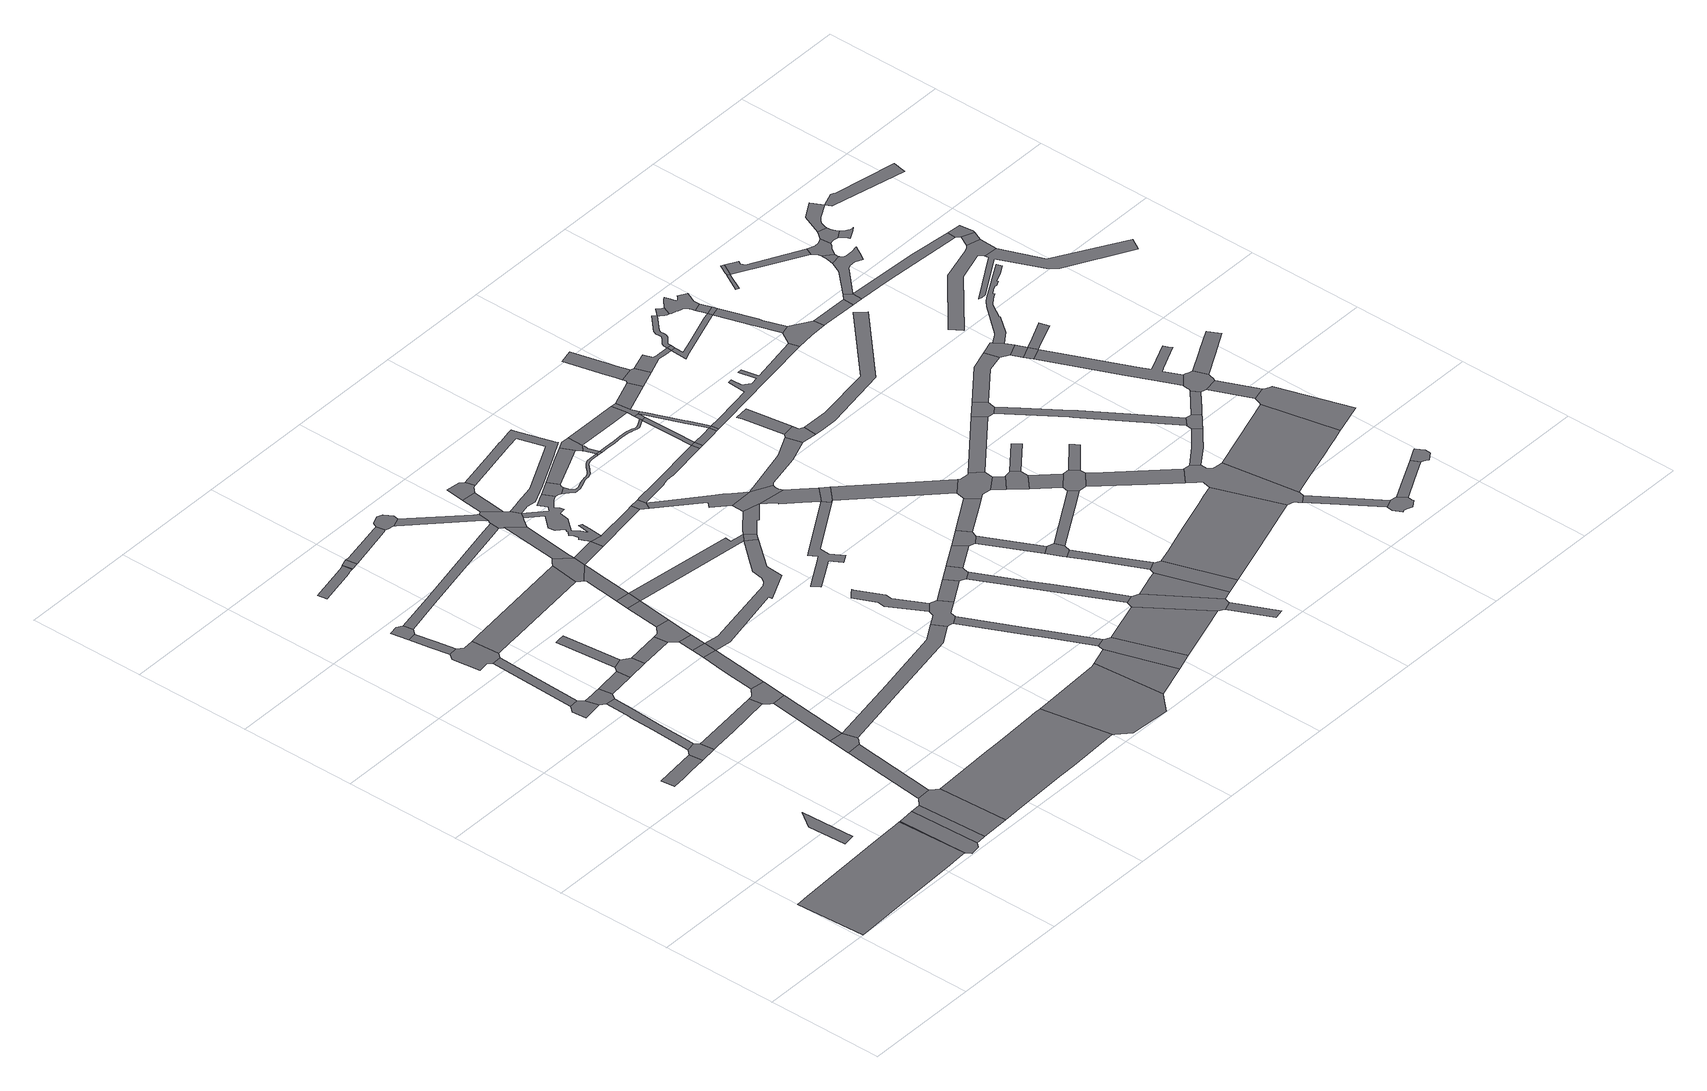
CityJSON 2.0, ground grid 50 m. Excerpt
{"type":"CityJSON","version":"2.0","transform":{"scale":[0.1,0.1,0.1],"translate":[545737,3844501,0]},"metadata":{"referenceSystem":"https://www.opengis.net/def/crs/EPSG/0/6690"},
"CityObjects":{
"road1":{"type":"Road","attributes":{"RoadStructureAttribute.sectionType":"1"},"geometry":[{"type":"MultiSurface","lod":"1","boundaries":[[[0,1,2,3,4,5,6,7,8,9,10,11,12,13]]]}]},
"road2":{"type":"Road","attributes":{"RoadStructureAttribute.sectionType":"1"},"geometry":[{"type":"MultiSurface","lod":"1","boundaries":[[[14,15,16,17]]]}]},
"road3":{"type":"Road","geometry":[{"type":"MultiSurface","lod":"1","boundaries":[[[18,0,13]]]}]},
"road4":{"type":"Road","attributes":{"RoadStructureAttribute.sectionType":"1"},"geometry":[{"type":"MultiSurface","lod":"1","boundaries":[[[19,20,21,22,23,24]]]}]},
"road5":{"type":"Road","attributes":{"RoadStructureAttribute.sectionType":"1"},"geometry":[{"type":"MultiSurface","lod":"1","boundaries":[[[25,18,13,26,27,28,29]]]}]},
"road6":{"type":"Road","attributes":{"RoadStructureAttribute.sectionType":"1"},"geometry":[{"type":"MultiSurface","lod":"1","boundaries":[[[30,31,25,29,32,33]]]}]},
"road7":{"type":"Road","geometry":[{"type":"MultiSurface","lod":"1","boundaries":[[[34,35,36,37,19,24,38,39]]]}]},
"road8":{"type":"Road","geometry":[{"type":"MultiSurface","lod":"1","boundaries":[[[40,41,42,30,33,43,44]]]}]},
"road9":{"type":"Road","geometry":[{"type":"MultiSurface","lod":"1","boundaries":[[[45,46,47,48,49,50,51,52,53,54]]]}]},
"road10":{"type":"Road","attributes":{"RoadStructureAttribute.sectionType":"1"},"geometry":[{"type":"MultiSurface","lod":"1","boundaries":[[[55,56,57,58,59,36,35,60,61,62,63]]]}]},
"road11":{"type":"Road","attributes":{"RoadStructureAttribute.sectionType":"1"},"geometry":[{"type":"MultiSurface","lod":"1","boundaries":[[[64,65,46,45]]]}]},
"road12":{"type":"Road","geometry":[{"type":"MultiSurface","lod":"1","boundaries":[[[66,67,68,54,53,55,63,69]]]}]},
"road13":{"type":"Road","attributes":{"RoadStructureAttribute.sectionType":"1"},"geometry":[{"type":"MultiSurface","lod":"1","boundaries":[[[70,71,72,73,42,41]]]}]},
"road14":{"type":"Road","geometry":[{"type":"MultiSurface","lod":"1","boundaries":[[[74,75,76,77,78,79,80,81,65,64,82,83,84,85]]]}]},
"road15":{"type":"Road","attributes":{"RoadStructureAttribute.sectionType":"1"},"geometry":[{"type":"MultiSurface","lod":"1","boundaries":[[[86,87,88,39,38,89,90,91]]]}]},
"road16":{"type":"Road","attributes":{"RoadStructureAttribute.sectionType":"1"},"geometry":[{"type":"MultiSurface","lod":"1","boundaries":[[[92,93,94,95,77,76]]]}]},
"road17":{"type":"Road","geometry":[{"type":"MultiSurface","lod":"1","boundaries":[[[96,97,94,93,98,99]]]}]},
"road18":{"type":"Road","attributes":{"RoadStructureAttribute.sectionType":"1"},"geometry":[{"type":"MultiSurface","lod":"1","boundaries":[[[100,101,66,69,102,103]]]}]},
"road19":{"type":"Road","geometry":[{"type":"MultiSurface","lod":"1","boundaries":[[[104,105,72,71,106,107,108,109]]]}]},
"road20":{"type":"Road","attributes":{"RoadStructureAttribute.sectionType":"1"},"geometry":[{"type":"MultiSurface","lod":"1","boundaries":[[[110,111,112,113,104,109]]]}]},
"road21":{"type":"Road","geometry":[{"type":"MultiSurface","lod":"1","boundaries":[[[114,115,116,100,103,117,118]]]}]},
"road22":{"type":"Road","attributes":{"RoadStructureAttribute.sectionType":"1"},"geometry":[{"type":"MultiSurface","lod":"1","boundaries":[[[119,120,121,116,115]]]}]},
"road23":{"type":"Road","attributes":{"RoadStructureAttribute.sectionType":"1"},"geometry":[{"type":"MultiSurface","lod":"1","boundaries":[[[122,123,124,125,126,127,128,129,130]]]}]},
"road24":{"type":"Road","geometry":[{"type":"MultiSurface","lod":"1","boundaries":[[[131,132,133,134,86,91,135,136,111,110,137]]]}]},
"road25":{"type":"Road","attributes":{"RoadStructureAttribute.sectionType":"1"},"geometry":[{"type":"MultiSurface","lod":"1","boundaries":[[[138,139,140,141,142,143,144,145,44,43,146,147,148,149]]]}]},
"road26":{"type":"Road","attributes":{"RoadStructureAttribute.sectionType":"1"},"geometry":[{"type":"MultiSurface","lod":"1","boundaries":[[[150,118,117,151]]]}]},
"road27":{"type":"Road","attributes":{"RoadStructureAttribute.sectionType":"1"},"geometry":[{"type":"MultiSurface","lod":"1","boundaries":[[[122,130,152]]]}]},
"road28":{"type":"Road","attributes":{"RoadStructureAttribute.sectionType":"1"},"geometry":[{"type":"MultiSurface","lod":"1","boundaries":[[[153,154,155,131,137,156,157]]]}]},
"road29":{"type":"Road","geometry":[{"type":"MultiSurface","lod":"1","boundaries":[[[158,122,152,159]]]}]},
"road30":{"type":"Road","attributes":{"RoadStructureAttribute.sectionType":"1"},"geometry":[{"type":"MultiSurface","lod":"1","boundaries":[[[160,161,162,163,85,84,164,165,166]]]}]},
"road31":{"type":"Road","geometry":[{"type":"MultiSurface","lod":"1","boundaries":[[[167,153,157,168]]]}]},
"road32":{"type":"Road","attributes":{"RoadStructureAttribute.sectionType":"1"},"geometry":[{"type":"MultiSurface","lod":"1","boundaries":[[[169,167,168,170]]]}]},
"road33":{"type":"Road","attributes":{"RoadStructureAttribute.sectionType":"1"},"geometry":[{"type":"MultiSurface","lod":"1","boundaries":[[[171,172,173,99,98,174,175,176]]]}]},
"road34":{"type":"Road","geometry":[{"type":"MultiSurface","lod":"1","boundaries":[[[177,178,179,180,150,151,181,182,169,170,183]]]}]},
"road35":{"type":"Road","attributes":{"RoadStructureAttribute.sectionType":"1"},"geometry":[{"type":"MultiSurface","lod":"1","boundaries":[[[184,185,186,187,188,158,159,189,190]]]}]},
"road36":{"type":"Road","attributes":{"RoadStructureAttribute.sectionType":"1"},"geometry":[{"type":"MultiSurface","lod":"1","boundaries":[[[191,192,193,109,108,194,195,196]]]}]},
"road37":{"type":"Road","attributes":{"RoadStructureAttribute.sectionType":"1"},"geometry":[{"type":"MultiSurface","lod":"1","boundaries":[[[197,177,183,198]]]}]},
"road38":{"type":"Road","geometry":[{"type":"MultiSurface","lod":"1","boundaries":[[[199,197,198,200]]]}]},
"road39":{"type":"Road","attributes":{"RoadStructureAttribute.sectionType":"1"},"geometry":[{"type":"MultiSurface","lod":"1","boundaries":[[[201,202,203,204,205,199,200]]]}]},
"road40":{"type":"Road","geometry":[{"type":"MultiSurface","lod":"1","boundaries":[[[206,207,184,190,208,209,210,211,212]]]}]},
"road41":{"type":"Road","geometry":[{"type":"MultiSurface","lod":"1","boundaries":[[[213,214,160,166,215,204,203,216]]]}]},
"road42":{"type":"Road","geometry":[{"type":"MultiSurface","lod":"1","boundaries":[[[217,218,219,220,138,149,221,222,223,224,225]]]}]},
"road43":{"type":"Road","attributes":{"RoadStructureAttribute.sectionType":"1"},"geometry":[{"type":"MultiSurface","lod":"1","boundaries":[[[226,227,210,209,228,229,230,231,232,233]]]}]},
"road44":{"type":"Road","attributes":{"RoadStructureAttribute.sectionType":"1"},"geometry":[{"type":"MultiSurface","lod":"1","boundaries":[[[234,235,236,237,213,216,238,239,240]]]}]},
"road45":{"type":"Road","attributes":{"RoadStructureAttribute.sectionType":"1"},"geometry":[{"type":"MultiSurface","lod":"1","boundaries":[[[241,242,243,244,245,246,247,248,249,168,157,250,251,252,253,254,255]]]}]},
"road46":{"type":"Road","attributes":{"RoadStructureAttribute.sectionType":"1"},"geometry":[{"type":"MultiSurface","lod":"1","boundaries":[[[256,216,203,257,258]]]}]},
"road47":{"type":"Road","geometry":[{"type":"MultiSurface","lod":"1","boundaries":[[[259,233,232,260,171,176,261,234,240,262,263,264,265,266,267]]]}]},
"road48":{"type":"Road","attributes":{"RoadStructureAttribute.sectionType":"1"},"geometry":[{"type":"MultiSurface","lod":"1","boundaries":[[[268,269,200,198,241,270]]]}]},
"road49":{"type":"Road","attributes":{"RoadStructureAttribute.sectionType":"1"},"geometry":[{"type":"MultiSurface","lod":"1","boundaries":[[[271,259,267,272,273,274]]]}]},
"road50":{"type":"Road","geometry":[{"type":"MultiSurface","lod":"1","boundaries":[[[275,276,277,278,279,264,263,280,281,282,283,284,285,286,287,288,289,290,291,256,292,293,294,295,296,297,298,299,300,301,302,303,304,305,306]]]}]},
"road51":{"type":"Road","geometry":[{"type":"MultiSurface","lod":"1","boundaries":[[[307,271,274,308,309,310,311]]]}]},
"road52":{"type":"Road","attributes":{"RoadStructureAttribute.sectionType":"1"},"geometry":[{"type":"MultiSurface","lod":"1","boundaries":[[[312,313,217,225,314]]]}]},
"road53":{"type":"Road","attributes":{"RoadStructureAttribute.sectionType":"1"},"geometry":[{"type":"MultiSurface","lod":"1","boundaries":[[[315,316,317,318,319,320,321,322,323,324]]]}]},
"road54":{"type":"Road","geometry":[{"type":"MultiSurface","lod":"1","boundaries":[[[324,323,325,191,196,326,327,328,329,330,331,332]]]}]},
"road55":{"type":"Road","geometry":[{"type":"MultiSurface","lod":"1","boundaries":[[[333,334,292,256,258,335,336]]]}]},
"road56":{"type":"Road","attributes":{"RoadStructureAttribute.sectionType":"1"},"geometry":[{"type":"MultiSurface","lod":"1","boundaries":[[[337,338,328,327,339,340,341,342,343]]]}]},
"road57":{"type":"Road","geometry":[{"type":"MultiSurface","lod":"1","boundaries":[[[344,343,342,345,312,314,346,347]]]}]},
"road58":{"type":"Road","geometry":[{"type":"MultiSurface","lod":"1","boundaries":[[[348,275,306,349,350,351,352,353]]]}]},
"road59":{"type":"Road","attributes":{"RoadStructureAttribute.sectionType":"1"},"geometry":[{"type":"MultiSurface","lod":"1","boundaries":[[[354,332,331,355]]]}]},
"road60":{"type":"Road","geometry":[{"type":"MultiSurface","lod":"1","boundaries":[[[270,241,255,356]]]}]},
"road61":{"type":"Road","geometry":[{"type":"MultiSurface","lod":"1","boundaries":[[[357,333,336,358,359]]]}]},
"road62":{"type":"Road","attributes":{"RoadStructureAttribute.sectionType":"1"},"geometry":[{"type":"MultiSurface","lod":"1","boundaries":[[[360,361,362,363,364,365,366,367,368,369,370,371,372,373,374,375,376,377,378,310,309,379,380,381,382,383,384,385,386,387,388,265,264]]]}]},
"road63":{"type":"Road","geometry":[{"type":"MultiSurface","lod":"1","boundaries":[[[389,390,391,392,393,394,395,396,397,398,399,400,401,402,403,404,405,406,407,408,409,410,411,412]]]}]},
"road64":{"type":"Road","geometry":[{"type":"MultiSurface","lod":"1","boundaries":[[[413,414,415,416,417,418,419,420,421,422,423,424,425,426,427,428,429,430,351,350,431,432,433,434,435,436,437,438,439,440,441,442,443,444,445,446,447,448,449,450]]]}]},
"road65":{"type":"Road","geometry":[{"type":"MultiSurface","lod":"1","boundaries":[[[451,452,354,355,453,454,455,456,457]]]}]},
"road66":{"type":"Road","attributes":{"RoadStructureAttribute.sectionType":"1"},"geometry":[{"type":"MultiSurface","lod":"1","boundaries":[[[458,459,270,356,460,461,462]]]}]},
"road67":{"type":"Road","attributes":{"RoadStructureAttribute.sectionType":"1"},"geometry":[{"type":"MultiSurface","lod":"1","boundaries":[[[463,464,465,466,348,353,467,468,469,470,471]]]}]},
"road68":{"type":"Road","attributes":{"RoadStructureAttribute.sectionType":"1"},"geometry":[{"type":"MultiSurface","lod":"1","boundaries":[[[472,473,347,346,474,475]]]}]},
"road69":{"type":"Road","attributes":{"RoadStructureAttribute.sectionType":"1"},"geometry":[{"type":"MultiSurface","lod":"1","boundaries":[[[476,477,478,479,359,358,480,481,482,483,484]]]}]},
"road70":{"type":"Road","attributes":{"RoadStructureAttribute.sectionType":"1"},"geometry":[{"type":"MultiSurface","lod":"1","boundaries":[[[485,486,487,455,454,488,489,490,491,492]]]}]},
"road71":{"type":"Road","attributes":{"RoadStructureAttribute.sectionType":"1"},"geometry":[{"type":"MultiSurface","lod":"1","boundaries":[[[493,451,457,494]]]}]},
"road72":{"type":"Road","attributes":{"RoadStructureAttribute.sectionType":"1"},"geometry":[{"type":"MultiSurface","lod":"1","boundaries":[[[495,496,497,357,359,498,499,500,501,502,503,504]]]}]},
"road73":{"type":"Road","geometry":[{"type":"MultiSurface","lod":"1","boundaries":[[[484,483,458,462,505,506,507,508]]]}]},
"road74":{"type":"Road","geometry":[{"type":"MultiSurface","lod":"1","boundaries":[[[509,463,471,510,511,512]]]}]},
"road75":{"type":"Road","geometry":[{"type":"MultiSurface","lod":"1","boundaries":[[[513,450,449,514]]]}]},
"road76":{"type":"Road","geometry":[{"type":"MultiSurface","lod":"1","boundaries":[[[515,516,517,518,511,510,519,520,450,513]]]}]},
"road77":{"type":"Road","geometry":[{"type":"MultiSurface","lod":"1","boundaries":[[[521,492,491,522,472,475,523,524,525,526,527,528]]]}]},
"road78":{"type":"Road","attributes":{"RoadStructureAttribute.sectionType":"1"},"geometry":[{"type":"MultiSurface","lod":"1","boundaries":[[[462,529,530,531,532,389,533,534,505]]]}]},
"road79":{"type":"Road","geometry":[{"type":"MultiSurface","lod":"1","boundaries":[[[535,493,494,536,537,538]]]}]},
"road80":{"type":"Road","geometry":[{"type":"MultiSurface","lod":"1","boundaries":[[[539,412,411]]]}]},
"road81":{"type":"Road","attributes":{"RoadStructureAttribute.sectionType":"1"},"geometry":[{"type":"MultiSurface","lod":"1","boundaries":[[[540,541,528,527,542]]]}]},
"road82":{"type":"Road","attributes":{"RoadStructureAttribute.sectionType":"1"},"geometry":[{"type":"MultiSurface","lod":"1","boundaries":[[[525,524,543,544]]]}]},
"road83":{"type":"Road","attributes":{"RoadStructureAttribute.sectionType":"1"},"geometry":[{"type":"MultiSurface","lod":"1","boundaries":[[[537,536,545,546]]]}]},
"road84":{"type":"Road","geometry":[{"type":"MultiSurface","lod":"1","boundaries":[[[533,389,412,539,547]]]}]},
"road85":{"type":"Road","geometry":[{"type":"MultiSurface","lod":"1","boundaries":[[[548,549,550,551,552,553,554,555,556,557,558,513,514,559,560,561,562,563,564,565,566,567,568,569]]]}]},
"road86":{"type":"Road","geometry":[{"type":"MultiSurface","lod":"1","boundaries":[[[546,545,570,571,572,573,574]]]}]},
"road87":{"type":"Road","attributes":{"RoadStructureAttribute.sectionType":"1"},"geometry":[{"type":"MultiSurface","lod":"1","boundaries":[[[575,512,511,576,577,578,579]]]}]},
"road88":{"type":"Road","attributes":{"RoadStructureAttribute.sectionType":"1"},"geometry":[{"type":"MultiSurface","lod":"1","boundaries":[[[580,581,572,571,582,583,584,585]]]}]},
"road89":{"type":"Road","geometry":[{"type":"MultiSurface","lod":"1","boundaries":[[[586,495,504,587]]]}]},
"road90":{"type":"Road","attributes":{"RoadStructureAttribute.sectionType":"1"},"geometry":[{"type":"MultiSurface","lod":"1","boundaries":[[[588,589,484,508,590,591,592,593]]]}]},
"road91":{"type":"Road","geometry":[{"type":"MultiSurface","lod":"1","boundaries":[[[594,585,584,540,542,595,596]]]}]},
"road92":{"type":"Road","attributes":{"RoadStructureAttribute.sectionType":"1"},"geometry":[{"type":"MultiSurface","lod":"1","boundaries":[[[597,598,599,535,538,600,601]]]}]},
"road93":{"type":"Road","attributes":{"RoadStructureAttribute.sectionType":"1"},"geometry":[{"type":"MultiSurface","lod":"1","boundaries":[[[569,602,603,495,586,604,605,606]]]}]},
"road94":{"type":"Road","attributes":{"RoadStructureAttribute.sectionType":"1"},"geometry":[{"type":"MultiSurface","lod":"1","boundaries":[[[607,608,547,539,609,610]]]}]},
"road95":{"type":"Road","attributes":{"RoadStructureAttribute.sectionType":"1"},"geometry":[{"type":"MultiSurface","lod":"1","boundaries":[[[611,612,586,587,613,614]]]}]},
"road96":{"type":"Road","geometry":[{"type":"MultiSurface","lod":"1","boundaries":[[[615,616,548,569,606,617,618]]]}]},
"road97":{"type":"Road","geometry":[{"type":"MultiSurface","lod":"1","boundaries":[[[619,579,578,615,618,620,621,622]]]}]},
"road98":{"type":"Road","geometry":[{"type":"MultiSurface","lod":"1","boundaries":[[[623,624,625,626,627,620,618,628,629,630,631,632,611,633]]]}]},
"road99":{"type":"Road","geometry":[{"type":"MultiSurface","lod":"1","boundaries":[[[633,611,614,634]]]}]},
"road100":{"type":"Road","attributes":{"RoadStructureAttribute.sectionType":"1"},"geometry":[{"type":"MultiSurface","lod":"1","boundaries":[[[635,574,573,636,637]]]}]},
"road101":{"type":"Road","attributes":{"RoadStructureAttribute.sectionType":"1"},"geometry":[{"type":"MultiSurface","lod":"1","boundaries":[[[638,622,621,639]]]}]},
"road102":{"type":"Road","geometry":[{"type":"MultiSurface","lod":"1","boundaries":[[[640,641,610,609,642,597,601,643,644,645,646,647,648,649]]]}]},
"road103":{"type":"Road","geometry":[{"type":"MultiSurface","lod":"1","boundaries":[[[650,651,652,588,593,653,654]]]}]},
"road104":{"type":"Road","geometry":[{"type":"MultiSurface","lod":"1","boundaries":[[[655,656,657,652,651]]]}]},
"road105":{"type":"Road","attributes":{"RoadStructureAttribute.sectionType":"1"},"geometry":[{"type":"MultiSurface","lod":"1","boundaries":[[[645,644,658,659]]]}]},
"road106":{"type":"Road","geometry":[{"type":"MultiSurface","lod":"1","boundaries":[[[660,661,659,658,662,663,664,665,666]]]}]},
"road107":{"type":"Road","attributes":{"RoadStructureAttribute.sectionType":"1"},"geometry":[{"type":"MultiSurface","lod":"1","boundaries":[[[667,668,669,670,671,672,673,674,596,595,675,676,677,678]]]}]},
"road108":{"type":"Road","geometry":[{"type":"MultiSurface","lod":"1","boundaries":[[[679,680,681,682,638,639,683,684]]]}]},
"road109":{"type":"Road","attributes":{"RoadStructureAttribute.sectionType":"1"},"geometry":[{"type":"MultiSurface","lod":"1","boundaries":[[[685,686,687,688,689,690,680,679]]]}]},
"road110":{"type":"Road","attributes":{"RoadStructureAttribute.sectionType":"1"},"geometry":[{"type":"MultiSurface","lod":"1","boundaries":[[[691,664,663,692,693]]]}]},
"road111":{"type":"Road","geometry":[{"type":"MultiSurface","lod":"1","boundaries":[[[693,692,694,635,637,695,696,697,698]]]}]},
"road112":{"type":"Road","geometry":[{"type":"MultiSurface","lod":"1","boundaries":[[[699,700,701,660,666]]]}]},
"road113":{"type":"Road","attributes":{"RoadStructureAttribute.sectionType":"1"},"geometry":[{"type":"MultiSurface","lod":"1","boundaries":[[[702,703,704,705,684,683,706,707,708,709,710,711]]]}]},
"road114":{"type":"Road","attributes":{"RoadStructureAttribute.sectionType":"1"},"geometry":[{"type":"MultiSurface","lod":"1","boundaries":[[[712,649,648,713]]]}]},
"road115":{"type":"Road","geometry":[{"type":"MultiSurface","lod":"1","boundaries":[[[714,715,716,717,718,719,720,721,722,723,724,633,634,725,726,727,728]]]}]},
"road116":{"type":"Road","attributes":{"RoadStructureAttribute.sectionType":"1"},"geometry":[{"type":"MultiSurface","lod":"1","boundaries":[[[729,696,695,730,731,732]]]}]},
"road117":{"type":"Road","geometry":[{"type":"MultiSurface","lod":"1","boundaries":[[[733,734,735,698,697]]]}]},
"road118":{"type":"Road","geometry":[{"type":"MultiSurface","lod":"1","boundaries":[[[711,710,736,737]]]}]},
"road119":{"type":"Road","geometry":[{"type":"MultiSurface","lod":"1","boundaries":[[[738,732,731,739,740,741,667,678,742,743,744,745,746,747,748,749,750,751,752,753,754]]]}]},
"road120":{"type":"Road","attributes":{"RoadStructureAttribute.sectionType":"1"},"geometry":[{"type":"MultiSurface","lod":"1","boundaries":[[[755,756,757,758,759,760,761,762,763,764,711,737,765,766,767,768,769,770,771,772,773,774]]]}]},
"road121":{"type":"Road","attributes":{"RoadStructureAttribute.sectionType":"1"},"geometry":[{"type":"MultiSurface","lod":"1","boundaries":[[[775,776,777,778,736,710,779,780,781,782,783]]]}]},
"road122":{"type":"Road","geometry":[{"type":"MultiSurface","lod":"1","boundaries":[[[784,712,713,785,786,787,788,789]]]}]},
"road123":{"type":"Road","attributes":{"RoadStructureAttribute.sectionType":"1"},"geometry":[{"type":"MultiSurface","lod":"1","boundaries":[[[790,791,792,793,794,795,796,654,653]]]}]},
"road124":{"type":"Road","attributes":{"RoadStructureAttribute.sectionType":"1"},"geometry":[{"type":"MultiSurface","lod":"1","boundaries":[[[746,745,797,798]]]}]},
"road125":{"type":"Road","attributes":{"RoadStructureAttribute.sectionType":"1"},"geometry":[{"type":"MultiSurface","lod":"1","boundaries":[[[799,800,801,774,802,803,804,805,806,807,808,809,810]]]}]},
"road126":{"type":"Road","geometry":[{"type":"MultiSurface","lod":"1","boundaries":[[[798,797,811,812,813,814,815,816,817,818,819,820]]]}]},
"road127":{"type":"Road","geometry":[{"type":"MultiSurface","lod":"1","boundaries":[[[821,822,823,824,825,754,753,826,827,828,829,830]]]}]},
"road128":{"type":"Road","attributes":{"RoadStructureAttribute.sectionType":"1"},"geometry":[{"type":"MultiSurface","lod":"1","boundaries":[[[831,832,833,834,835,787,786,836,837,838,839,840]]]}]},
"road129":{"type":"Road","geometry":[{"type":"MultiSurface","lod":"1","boundaries":[[[841,842,843,844,845,846,847,848,810,809,849,850,851,852,853,854,855,856,857,858,859,860,861,862,863,864,865,866,867,868,869,870,871,872,873,874,875,876,877,878]]]}]},
"road130":{"type":"Road","attributes":{"RoadStructureAttribute.sectionType":"1"},"geometry":[{"type":"MultiSurface","lod":"1","boundaries":[[[866,865,775,879]]]}]},
"road131":{"type":"Road","geometry":[{"type":"MultiSurface","lod":"1","boundaries":[[[879,775,783,880]]]}]},
"road132":{"type":"Road","attributes":{"RoadStructureAttribute.sectionType":"1"},"geometry":[{"type":"MultiSurface","lod":"1","boundaries":[[[881,882,883,884,880,783,885,886,887,888,889,890]]]}]},
"road133":{"type":"Road","geometry":[{"type":"MultiSurface","lod":"1","boundaries":[[[890,889,728,727,891,892,893]]]}]},
"road134":{"type":"Road","attributes":{"RoadStructureAttribute.sectionType":"1"},"geometry":[{"type":"MultiSurface","lod":"1","boundaries":[[[894,895,784,789,896,897]]]}]},
"road135":{"type":"Road","attributes":{"RoadStructureAttribute.sectionType":"1"},"geometry":[{"type":"MultiSurface","lod":"1","boundaries":[[[898,899,748,747,900,901,902,903,904,905,906,907]]]}]},
"road136":{"type":"Road","attributes":{"RoadStructureAttribute.sectionType":"1"},"geometry":[{"type":"MultiSurface","lod":"1","boundaries":[[[908,909,820,819,910,911]]]}]},
"road137":{"type":"Road","geometry":[{"type":"MultiSurface","lod":"1","boundaries":[[[912,840,839,913,821,830,914,915,916,917,918]]]}]},
"road138":{"type":"Road","attributes":{"RoadStructureAttribute.sectionType":"1"},"geometry":[{"type":"MultiSurface","lod":"1","boundaries":[[[893,892,919,920,921]]]}]},
"road139":{"type":"Road","geometry":[{"type":"MultiSurface","lod":"1","boundaries":[[[922,923,924,925,926]]]}]},
"road140":{"type":"Road","attributes":{"RoadStructureAttribute.sectionType":"1"},"geometry":[{"type":"MultiSurface","lod":"1","boundaries":[[[927,918,917,928,929]]]}]},
"road141":{"type":"Road","geometry":[{"type":"MultiSurface","lod":"1","boundaries":[[[930,894,897,931,932,933,934]]]}]},
"road142":{"type":"Road","attributes":{"RoadStructureAttribute.sectionType":"1"},"geometry":[{"type":"MultiSurface","lod":"1","boundaries":[[[932,931,935,936]]]}]},
"road143":{"type":"Road","geometry":[{"type":"MultiSurface","lod":"1","boundaries":[[[936,935,937,938]]]}]},
"road144":{"type":"Road","geometry":[{"type":"MultiSurface","lod":"1","boundaries":[[[939,940,908,911,941,942,943,944]]]}]},
"road145":{"type":"Road","geometry":[{"type":"MultiSurface","lod":"1","boundaries":[[[945,946,947,922,926,948]]]}]},
"road146":{"type":"Road","geometry":[{"type":"MultiSurface","lod":"1","boundaries":[[[949,921,920,950,951]]]}]},
"road147":{"type":"Road","attributes":{"RoadStructureAttribute.sectionType":"1"},"geometry":[{"type":"MultiSurface","lod":"1","boundaries":[[[952,953,954,955,956,957,958,959,960,961,962,963,964,965,938,937,966,967,968,969]]]}]},
"road148":{"type":"Road","geometry":[{"type":"MultiSurface","lod":"1","boundaries":[[[970,971,969,968,972,973,927,929,974,975,976,977,978,979,980]]]}]},
"road149":{"type":"Road","attributes":{"RoadStructureAttribute.sectionType":"1"},"geometry":[{"type":"MultiSurface","lod":"1","boundaries":[[[976,975,981,982]]]}]},
"road150":{"type":"Road","geometry":[{"type":"MultiSurface","lod":"1","boundaries":[[[983,984,985,986,987,988,989,936,938]]]}]},
"road151":{"type":"Road","geometry":[{"type":"MultiSurface","lod":"1","boundaries":[[[990,991,992,982,981,993,994,898,907,995,996,997]]]}]},
"road152":{"type":"Road","attributes":{"RoadStructureAttribute.sectionType":"1"},"geometry":[{"type":"MultiSurface","lod":"1","boundaries":[[[998,999,1000,948,926,1001,1002,1003]]]}]},
"road153":{"type":"Road","attributes":{"RoadStructureAttribute.sectionType":"1"},"geometry":[{"type":"MultiSurface","lod":"1","boundaries":[[[1004,1005,1006,1007,1008,1009,1010,1011,1012,1013,1014,1015,1016,949,951]]]}]},
"road154":{"type":"Road","attributes":{"RoadStructureAttribute.sectionType":"1"},"geometry":[{"type":"MultiSurface","lod":"1","boundaries":[[[1017,1018,1019,1020,1021,1022,1023,1024,1025,1026,1027,1028,1029,1030,1031,1032,1033,1034,1035,1036,934,933]]]}]},
"road155":{"type":"Road","attributes":{"RoadStructureAttribute.sectionType":"1"},"geometry":[{"type":"MultiSurface","lod":"1","boundaries":[[[1037,1038,1039,1014,1013,1040,1041]]]}]},
"road156":{"type":"Road","attributes":{"RoadStructureAttribute.sectionType":"1"},"geometry":[{"type":"MultiSurface","lod":"1","boundaries":[[[1042,1043,1044,980,979,1045,1046]]]}]},
"road157":{"type":"Road","geometry":[{"type":"MultiSurface","lod":"1","boundaries":[[[1047,1048,1003,1002,1049,1037,1041,1050,1051,1052,1053]]]}]},
"road158":{"type":"Road","attributes":{"RoadStructureAttribute.sectionType":"1"},"geometry":[{"type":"MultiSurface","lod":"1","boundaries":[[[1054,1055,1056,1057,1058,1059,1060,1061,1062,1063,1064]]]}]},
"road159":{"type":"Road","attributes":{"RoadStructureAttribute.sectionType":"1"},"geometry":[{"type":"MultiSurface","lod":"1","boundaries":[[[1065,951,950,1066,1067,1068]]]}]},
"road160":{"type":"Road","attributes":{"RoadStructureAttribute.sectionType":"1"},"geometry":[{"type":"MultiSurface","lod":"1","boundaries":[[[1069,1070,1053,1052,1071,1072,1073,1074,1075,1076,1077,1078]]]}]},
"road161":{"type":"Road","geometry":[{"type":"MultiSurface","lod":"1","boundaries":[[[1079,1080,1081,1082,1083,1084,1085,1086,1087,1088,1089,1090,1091,1092,1075,1074]]]}]},
"road162":{"type":"Road","attributes":{"RoadStructureAttribute.sectionType":"1"},"geometry":[{"type":"MultiSurface","lod":"1","boundaries":[[[1093,1094,1069,1078,1095,1096,1097,1098,1099,1100]]]}]},
"road163":{"type":"Road","attributes":{"RoadStructureAttribute.sectionType":"1"},"geometry":[{"type":"MultiSurface","lod":"1","boundaries":[[[1062,1101,1102,1103,1104,1105,1106,1107,1108,1109,1110,1063]]]}]},
"road164":{"type":"Road","geometry":[{"type":"MultiSurface","lod":"1","boundaries":[[[1111,1054,1064,1112]]]}]},
"road165":{"type":"Road","geometry":[{"type":"MultiSurface","lod":"1","boundaries":[[[1068,1067,1111,1112,1113,1114]]]}]},
"road166":{"type":"Road","attributes":{"RoadStructureAttribute.sectionType":"1"},"geometry":[{"type":"MultiSurface","lod":"1","boundaries":[[[1115,1116,1117,1100,1118,1119,1120,1121]]]}]}
},
"vertices":[
[612,328,0],[587,327,0],[534,325,0],[459,321,0],[379,317,0],[239,311,0],[60,302,0],[2,299,0],[19,1,0],[95,4,0],[250,11,0],[537,23,0],[595,27,0],[625,29,0],
[386,396,0],[438,402,0],[429,634,0],[377,561,0],
[616,328,0],
[424,1167,0],[240,1146,0],[247,1087,0],[308,1094,0],[357,1100,0],[431,1108,0],
[688,332,0],[641,9,0],[641,6,0],[680,12,0],[698,32,0],
[732,334,0],[730,334,0],[713,32,0],[745,34,0],
[491,1186,0],[484,1196,0],[444,1189,0],[444,1188,0],[505,1117,0],[498,1176,0],
[831,360,0],[825,366,0],[763,363,0],[869,39,0],[856,339,0],
[404,1681,0],[365,1680,0],[364,1678,0],[360,1672,0],[343,1653,0],[350,1594,0],[396,1599,0],[398,1599,0],[438,1604,0],[424,1659,0],
[460,1588,0],[456,1473,0],[456,1472,0],[452,1361,0],[445,1226,0],[485,1225,0],[490,1362,0],[496,1472,0],[502,1586,0],
[419,2059,0],[379,2057,0],
[510,1668,0],[492,1666,0],[471,1664,0],[518,1610,0],
[825,371,0],[868,733,0],[805,730,0],[763,368,0],
[380,2195,0],[358,2214,0],[358,2215,0],[318,2210,0],[301,2186,0],[315,2067,0],[360,2073,0],[378,2058,0],[419,2062,0],[427,2071,0],[436,2080,0],[429,2200,0],
[816,1212,0],[687,1197,0],[526,1179,0],[526,1120,0],[634,1132,0],[823,1154,0],
[342,2302,0],[327,2386,0],[288,2379,0],[303,2295,0],
[314,2464,0],[274,2457,0],[345,2410,0],[337,2449,0],
[630,1682,0],[521,1669,0],[521,1610,0],[636,1624,0],
[816,827,0],[814,814,0],[881,746,0],[883,749,0],[894,761,0],[877,820,0],
[913,1126,0],[852,1124,0],[825,905,0],[818,845,0],
[709,1704,0],[690,1716,0],[645,1703,0],[732,1635,0],[726,1693,0],
[665,1966,0],[643,1965,0],[620,1962,0],
[467,2848,0],[465,2847,0],[453,2842,0],[442,2839,0],[276,2803,0],[281,2764,0],[445,2799,0],[452,2801,0],[473,2805,0],
[865,1242,0],[855,1233,0],[848,1226,0],[834,1214,0],[832,1144,0],[843,1133,0],[926,1235,0],
[1451,364,0],[1425,363,0],[1384,361,0],[1340,359,0],[1337,359,0],[1199,353,0],[1136,351,0],[1073,348,0],[935,42,0],[1202,53,0],[1275,56,0],[1503,65,0],
[874,1711,0],[881,1652,0],
[476,2806,0],
[895,1494,0],[882,1389,0],[879,1366,0],[941,1366,0],[955,1487,0],
[501,2860,0],[509,2813,0],
[958,2261,0],[516,2210,0],[515,2210,0],[473,2205,0],[517,2090,0],[530,2091,0],[938,2137,0],
[902,1552,0],[962,1544,0],
[910,1622,0],[970,1615,0],
[1003,2594,0],[929,2578,0],[513,2486,0],[513,2447,0],[937,2539,0],[999,2552,0],
[924,1740,0],[913,1730,0],[908,1725,0],[895,1713,0],[890,1642,0],[901,1631,0],[984,1733,0],
[720,2900,0],[709,2898,0],[705,2897,0],[516,2858,0],[509,2859,0],[713,2858,0],[728,2862,0],
[1575,986,0],[1495,939,0],[1196,880,0],[1242,829,0],[1521,883,0],[1606,934,0],
[941,1891,0],[1002,1884,0],
[948,1951,0],[1009,1944,0],
[1028,2107,0],[1031,2133,0],[1035,2175,0],[962,2115,0],[966,2110,0],
[767,2935,0],[730,2920,0],[739,2859,0],[765,2853,0],[806,2869,0],[811,2892,0],[790,2927,0],
[988,2289,0],[976,2278,0],[952,2124,0],[1042,2231,0],
[1781,384,0],[1764,379,0],[1762,378,0],[1499,366,0],[1510,59,0],[1559,13,0],[1734,3,0],[1788,60,0],[1804,77,0],
[1014,2664,0],[1004,2673,0],[768,2851,0],[771,2847,0],[977,2646,0],[1005,2618,0],[1010,2612,0],[1018,2660,0],
[1017,2540,0],[1015,2526,0],[1015,2521,0],[989,2293,0],[1046,2266,0],[1048,2286,0],[1072,2480,0],
[1516,1823,0],[1514,1821,0],[1444,1738,0],[1398,1683,0],[1389,1633,0],[1382,1620,0],[1375,1612,0],[1358,1600,0],[1027,1536,0],[1029,1479,0],[1321,1541,0],[1323,1527,0],[1448,1587,0],[1454,1664,0],[1556,1789,0],
[1155,2247,0],[1105,2185,0],[1164,2194,0],
[1033,2666,0],[1005,2600,0],[1014,2541,0],[1096,2514,0],[1103,2524,0],[1119,2546,0],[1103,2584,0],[1086,2599,0],[1085,2600,0],
[1483,1857,0],[1486,1885,0],[1543,1849,0],
[1043,2759,0],[1088,2621,0],[1089,2633,0],[1103,2753,0],
[1253,2562,0],[1242,2556,0],[1193,2532,0],[1212,2495,0],[1195,2478,0],[1165,2472,0],[1117,2417,0],[1123,2388,0],[1152,2362,0],[1144,2352,0],[1147,2346,0],[1130,2331,0],[1140,2320,0],[1146,2295,0],[1136,2287,0],[1145,2270,0],[1152,2257,0],[1205,2238,0],[1210,2300,0],[1213,2336,0],[1199,2341,0],[1193,2287,0],[1178,2317,0],[1158,2342,0],[1204,2397,0],[1211,2438,0],[1237,2442,0],[1234,2460,0],[1221,2477,0],[1249,2502,0],[1265,2511,0],[1277,2515,0],
[1053,2841,0],[1126,2778,0],[1138,2780,0],[1130,2820,0],[1113,2834,0],
[1864,412,0],[1813,395,0],[1957,127,0],
[1600,1195,0],[1604,1225,0],[1550,1334,0],[1548,1339,0],[1528,1324,0],[1509,1309,0],[1553,1217,0],[1549,1185,0],[1629,1040,0],[1667,1071,0],
[1623,1015,0],[1621,931,0],[1633,929,0],[1667,949,0],[1671,961,0],[1674,975,0],[1731,1008,0],[1700,1060,0],
[1410,2268,0],[1378,2263,0],[1338,2221,0],[1415,2233,0],
[1809,658,0],[1786,704,0],[1764,658,0],[1773,640,0],[1804,575,0],[1870,439,0],[1910,452,0],
[1912,447,0],[1869,432,0],[2038,154,0],[1937,435,0],
[1319,2595,0],[1288,2514,0],[1302,2509,0],[1335,2529,0],[1336,2538,0],[1342,2548,0],
[1806,1123,0],[1837,1072,0],
[1574,1811,0],
[1453,2274,0],[1441,2210,0],[1458,2239,0],
[1131,2549,0],[1149,2553,0],[1164,2556,0],[1204,2550,0],[1259,2576,0],[1265,2579,0],[1283,2587,0],[1299,2595,0],[1455,2674,0],[1473,2683,0],[1515,2706,0],[1525,2712,0],[1522,2723,0],[1476,2879,0],[1473,2891,0],[1456,2888,0],[1395,2875,0],[1389,2874,0],[1305,2856,0],[1397,2835,0],[1446,2845,0],[1479,2731,0],[1463,2723,0],[1455,2719,0],[1265,2623,0],[1251,2616,0],[1250,2616,0],[1164,2597,0],[1143,2593,0],
[1874,1758,0],[1611,1598,0],[1610,1597,0],[1599,1590,0],[1604,1583,0],[1609,1574,0],[1620,1557,0],[1585,1536,0],[1566,1525,0],[1468,1467,0],[1467,1466,0],[1478,1450,0],[1489,1434,0],[1599,1498,0],[1601,1499,0],[1613,1506,0],[1623,1512,0],[1651,1463,0],[1669,1474,0],[1687,1485,0],[1655,1538,0],[1657,1579,0],[1895,1724,0],[1895,1725,0],
[1559,2562,0],[1529,2563,0],[1511,2561,0],[1494,2552,0],[1481,2541,0],[1472,2531,0],[1463,2522,0],[1461,2520,0],[1453,2513,0],[1439,2507,0],[1428,2506,0],[1415,2503,0],[1399,2498,0],[1386,2493,0],[1380,2490,0],[1367,2486,0],[1354,2487,0],[1341,2509,0],[1336,2481,0],[1343,2475,0],[1353,2474,0],[1369,2476,0],[1372,2477,0],[1383,2481,0],[1403,2489,0],[1417,2494,0],[1430,2496,0],[1442,2498,0],[1458,2504,0],[1465,2510,0],[1470,2515,0],[1479,2524,0],[1488,2534,0],[1499,2544,0],[1514,2551,0],[1529,2553,0],[1559,2552,0],[1564,2562,0],
[1875,1164,0],[1845,1146,0],[1849,1067,0],[1864,1060,0],[1898,1081,0],[1897,1085,0],[1906,1112,0],
[1648,1937,0],[1566,1871,0],[1640,1866,0],[1646,1860,0],[1718,1920,0],
[1504,2687,0],[1448,2660,0],[1433,2652,0],[1361,2616,0],[1361,2557,0],[1412,2580,0],[1440,2593,0],[1446,2596,0],[1530,2635,0],
[2124,495,0],[1964,444,0],[2200,205,0],[2307,239,0],
[1703,2035,0],[1678,2058,0],[1645,2085,0],[1510,2195,0],[1605,2067,0],[1585,2046,0],[1633,2005,0],[1648,1990,0],[1749,1992,0],
[2120,638,0],[2035,808,0],[1990,897,0],[1950,889,0],[1954,880,0],[1999,791,0],[2132,523,0],[2170,536,0],
[1979,1226,0],[2019,1178,0],
[1824,2329,0],[1559,2290,0],[1465,2276,0],[1573,2257,0],[1580,2258,0],[1582,2259,0],[1606,2266,0],[1633,2269,0],[1647,2268,0],[1829,2296,0],
[1838,1906,0],[1830,1925,0],[1829,1937,0],[1834,1952,0],
[1533,2702,0],[1544,2612,0],[1570,2634,0],[1571,2702,0],
[1583,2562,0],[1583,2552,0],
[1577,2578,0],[1570,2600,0],[1569,2608,0],[1570,2626,0],[1546,2609,0],[1559,2575,0],
[2173,532,0],[2130,516,0],[2330,226,0],[2331,224,0],[2370,239,0],[2371,242,0],[2377,263,0],[2200,521,0],
[1739,1900,0],[1768,1872,0],[1764,1867,0],[1825,1807,0],[1930,1815,0],[1881,1863,0],
[2057,1273,0],[2046,1170,0],[2078,1196,0],[2089,1221,0],
[1904,1729,0],
[2328,562,0],[2303,554,0],[2420,277,0],
[2414,52,0],[2454,61,0],
[2161,939,0],[2197,958,0],
[1960,1786,0],
[1822,2575,0],[1796,2559,0],[1780,2552,0],[1773,2551,0],[1759,2556,0],[1737,2562,0],[1735,2562,0],[1697,2564,0],[1664,2562,0],[1656,2562,0],[1617,2562,0],[1616,2553,0],[1654,2552,0],[1657,2552,0],[1697,2554,0],[1735,2552,0],[1749,2548,0],[1756,2546,0],[1772,2541,0],[1783,2542,0],[1800,2550,0],[1822,2563,0],
[2191,878,0],[2198,864,0],[2234,882,0],[2243,912,0],[2228,950,0],
[1705,2701,0],[1584,2634,0],[1743,2633,0],[1822,2633,0],[1812,2701,0],
[2286,778,0],[2283,784,0],[2247,766,0],[2317,627,0],[2337,585,0],[2374,601,0],
[1844,2332,0],[1849,2299,0],
[2078,2098,0],[1981,2050,0],[1846,1960,0],[1868,1966,0],[1994,1992,0],[2098,2032,0],
[2375,598,0],[2492,300,0],[2400,585,0],
[2222,1372,0],[2178,1345,0],[2091,1293,0],[2209,1292,0],[2259,1322,0],
[1823,2477,0],[1824,2422,0],[1844,2424,0],[1843,2457,0],[1842,2564,0],
[2160,1589,0],[2133,1616,0],[2228,1411,0],[2291,1460,0],
[1943,2346,0],[1908,2341,0],[1919,2310,0],[1948,2314,0],
[1822,2598,0],[1822,2588,0],[1842,2586,0],[1842,2598,0],
[1828,2701,0],[1856,2604,0],[1843,2637,0],[1837,2701,0],
[1942,2390,0],[1925,2432,0],[1922,2438,0],[1920,2444,0],[1864,2584,0],[1847,2586,0],[1906,2438,0],[1908,2434,0],[1909,2430,0],[1921,2401,0],[1958,2349,0],
[1963,2317,0],
[2497,1111,0],[2473,1049,0],[2524,1080,0],
[1956,2746,0],[1978,2688,0],
[2340,1451,0],[2298,1453,0],[2223,1379,0],[2281,1335,0],[2319,1330,0],[2384,1375,0],[2385,1381,0],[2387,1403,0],[2388,1414,0],[2346,1456,0],
[2150,2094,0],[2146,2121,0],[2091,2112,0],[2164,2027,0],[2169,2085,0],
[2115,2315,0],[2055,2310,0],[2062,2287,0],
[2360,1287,0],[2417,1341,0],
[2449,1345,0],[2447,1343,0],[2392,1253,0],[2417,1226,0],[2474,1281,0],[2476,1311,0],[2476,1315,0],
[2844,729,0],[2792,713,0],[2747,698,0],[2612,654,0],[2584,645,0],[2577,643,0],[2527,626,0],[2465,606,0],[2676,359,0],[2841,413,0],[2884,427,0],[2946,447,0],
[2021,2784,0],[1959,2769,0],[1963,2755,0],[1961,2751,0],[2060,2719,0],[2038,2780,0],
[2006,2842,0],[2000,2866,0],[1961,3022,0],[1902,3008,0],[1943,2834,0],[1952,2799,0],
[2474,1280,0],[2501,1137,0],[2563,1187,0],
[2501,1136,0],[2559,1077,0],[2618,1129,0],[2618,1152,0],[2594,1187,0],
[2602,1414,0],[2589,1430,0],[2577,1446,0],
[2154,2766,0],[2151,2766,0],[2131,2769,0],[2118,2809,0],[2138,2748,0],[2158,2746,0],[2162,2746,0],[2187,2746,0],[2205,2746,0],[2206,2765,0],
[2606,1660,0],[2643,1613,0],
[2296,2405,0],[2280,2477,0],[2261,2476,0],[2278,2402,0],[2245,2396,0],[2214,2419,0],[2213,2467,0],[2194,2464,0],[2189,2385,0],[2123,2373,0],[2004,2355,0],[2050,2330,0],[2122,2341,0],[2522,2403,0],[2511,2445,0],
[2664,1081,0],[2713,915,0],[2808,815,0],[2866,870,0],
[2735,1250,0],[2723,1266,0],[2710,1282,0],
[2225,2745,0],[2226,2764,0],
[2872,870,0],[2838,784,0],[2853,768,0],[2850,758,0],[2976,439,0],[2981,432,0],[2984,427,0],[2993,415,0],[3026,438,0],[3033,460,0],[2983,786,0],[2952,790,0],[2941,792,0],[2926,807,0],[2924,809,0],[2926,839,0],[2897,868,0],
[2316,2931,0],[2250,2866,0],[2247,2859,0],[2243,2851,0],[2243,2831,0],[2243,2823,0],[2242,2821,0],[2232,2812,0],[2212,2795,0],[2207,2782,0],[2227,2779,0],[2229,2783,0],[2245,2797,0],[2258,2808,0],[2263,2817,0],[2263,2831,0],[2263,2846,0],[2264,2848,0],[2267,2854,0],[2328,2915,0],
[2457,2785,0],[2422,2773,0],[2290,2728,0],[2223,2705,0],[2201,2672,0],[2222,2681,0],[2274,2699,0],[2453,2761,0],[2461,2764,0],
[2673,1712,0],[2658,1612,0],[2674,1610,0],[2705,1634,0],[2706,1642,0],[2710,1666,0],
[2196,2024,0],[2272,2024,0],[2560,2074,0],[2837,2343,0],[2800,2382,0],[2531,2120,0],[2285,2083,0],
[3170,160,0],[3208,177,0],
[2367,2934,0],[2361,2939,0],[2355,2945,0],[2331,2911,0],[2334,2908,0],[2338,2905,0],[2341,2902,0],[2345,2899,0],[2348,2896,0],[2356,2892,0],[2364,2888,0],[2379,2926,0],
[3168,134,0],[3185,97,0],[3196,102,0],[3218,94,0],[3229,90,0],[3261,112,0],[3260,114,0],[3260,115,0],[3264,139,0],[3238,172,0],
[3066,999,0],[3053,988,0],[3044,981,0],[3033,972,0],[2982,929,0],[3008,898,0],[3059,941,0],[3065,946,0],[3078,958,0],[3091,970,0],
[2989,1227,0],[2883,1386,0],[2875,1397,0],[2850,1432,0],[2760,1557,0],[2834,1385,0],[2842,1374,0],[2956,1202,0],[3071,1028,0],[3100,1058,0],
[2460,2930,0],[2456,2926,0],[2452,2922,0],[2447,2919,0],[2441,2917,0],[2434,2942,0],[2428,2965,0],[2414,2957,0],[2372,2884,0],[2381,2882,0],[2388,2880,0],[2390,2880,0],[2400,2876,0],[2410,2873,0],[2415,2872,0],[2419,2870,0],[2423,2869,0],[2426,2866,0],[2429,2864,0],[2432,2861,0],[2433,2858,0],[2435,2855,0],[2436,2852,0],[2437,2848,0],[2442,2831,0],[2480,2843,0],[2479,2848,0],[2479,2853,0],[2479,2858,0],[2479,2863,0],[2480,2867,0],[2480,2871,0],[2482,2875,0],[2483,2878,0],[2484,2882,0],[2486,2885,0],[2501,2915,0],[2464,2935,0],
[2495,2797,0],
[2501,2776,0],
[2581,2521,0],[2554,2606,0],[2550,2621,0],[2513,2738,0],[2463,2757,0],[2509,2613,0],[2515,2595,0],[2540,2515,0],[2544,2501,0],[2583,2513,0],
[2601,2411,0],[2673,2414,0],[2671,2461,0],
[2923,1866,0],[2836,1839,0],[2865,1786,0],[2941,1806,0],
[3338,902,0],[3250,873,0],[3033,463,0],[3075,476,0],[3111,487,0],[3210,518,0],[3259,534,0],[3318,552,0],[3358,565,0],[3406,580,0],
[3435,274,0],[3297,203,0],[3355,187,0],[3451,237,0],
[3125,1055,0],[3066,1000,0],[3118,993,0],[3132,1006,0],[3142,1014,0],[3154,1026,0],[3128,1055,0],
[2690,2415,0],[2835,2412,0],[2837,2458,0],
[2674,2876,0],[2631,2798,0],[2644,2791,0],[2681,2862,0],[2686,2870,0],
[3234,1149,0],[3183,1051,0],[3255,1115,0],
[2984,1886,0],[2976,1785,0],[3030,1810,0],[3014,1845,0],[2989,1878,0],
[2996,1740,0],[3051,1764,0],
[3012,1704,0],[3067,1728,0],
[3495,306,0],[3490,302,0],[3475,227,0],[3480,222,0],[3514,244,0],[3516,271,0],
[2702,2927,0],[2680,2887,0],[2677,2882,0],[2714,2921,0],
[2858,2479,0],[2881,2410,0],[2883,2455,0],
[3257,1300,0],[3261,1302,0],[3267,1304,0],[3272,1307,0],[3388,1361,0],[3380,1378,0],[3373,1395,0],[3258,1344,0],[3250,1341,0],[3241,1336,0],[3217,1389,0],[3160,1516,0],[3144,1553,0],[3070,1720,0],[3152,1388,0],[3198,1287,0],[3242,1188,0],[3290,1229,0],
[3317,1220,0],[3303,1225,0],[3240,1169,0],[3239,1154,0],[3265,1113,0],[3278,1110,0],[3339,1119,0],[3344,1134,0],[3348,1146,0],[3352,1160,0],[3329,1216,0],
[3352,939,0],[3412,956,0],
[3093,1740,0],[3098,1742,0],[3199,1786,0],[3192,1806,0],[3186,1826,0],[3184,1825,0],[3082,1778,0],
[3441,938,0],[3428,943,0],[3416,948,0],[3348,928,0],[3342,912,0],[3428,587,0],[3543,622,0],[3445,936,0],
[2765,2862,0],[2756,2880,0],[2762,2894,0],[2824,2794,0],[2963,2719,0],[2978,2752,0],
[2990,2563,0],[3006,2569,0],[3032,2570,0],[3063,2556,0],[3084,2589,0],[3104,2622,0],[3074,2616,0],[3040,2616,0],[3026,2621,0],[3021,2633,0],[2974,2624,0],[2952,2578,0],[2945,2570,0],
[3067,1882,0],[3125,1957,0],[3122,1960,0],[3160,2022,0],[3189,2044,0],[3215,2060,0],[3212,2065,0],[3228,2078,0],[3255,2090,0],[3258,2085,0],[3279,2097,0],[3277,2102,0],[3320,2121,0],[3360,2144,0],[3350,2166,0],[3177,2066,0],[3162,2055,0],[3139,2033,0],[3038,1910,0],[3031,1904,0],
[2981,2684,0],[2981,2654,0],[2977,2636,0],[3019,2637,0],[3019,2653,0],
[3539,1329,0],[3442,1277,0],[3431,1271,0],[3457,1217,0],[3567,1278,0],
[3034,2742,0],[3011,2739,0],[2979,2703,0],[3037,2682,0],[3053,2697,0],[3060,2707,0],[3055,2752,0],
[3369,2320,0],[3355,2309,0],[3334,2302,0],[3188,2259,0],[2946,2053,0],[2980,2006,0],[3218,2210,0],[3349,2252,0],[3363,2230,0],[3425,2227,0],[3426,2304,0],
[3209,2437,0],[3027,2404,0],[3378,2382,0],[3381,2420,0],
[3081,2786,0],[3066,2766,0],[3071,2709,0],[3082,2710,0],[3091,2709,0],[3100,2707,0],[3136,2729,0],[3128,2743,0],[3123,2759,0],[3120,2775,0],
[3108,2703,0],[3113,2699,0],[3117,2693,0],[3121,2687,0],[3125,2679,0],[3128,2671,0],[3167,2693,0],[3184,2703,0],[3179,2703,0],[3174,2703,0],[3169,2704,0],[3165,2706,0],[3160,2708,0],[3147,2717,0],
[3191,2919,0],[3118,2875,0],[3122,2788,0],[3125,2800,0],[3131,2811,0],[3140,2822,0],[3152,2832,0],[3218,2868,0],
[3365,2213,0],[3155,2085,0],[3170,2080,0],[3187,2081,0],[3370,2192,0],[3451,2010,0],[3481,1975,0],[3752,1829,0],[3782,1881,0],[3494,2047,0],
[3393,2368,0],[3444,2347,0],
[3449,2358,0],[3442,2415,0],
[3300,2882,0],[3291,2887,0],[3281,2891,0],[3231,2844,0],[3288,2832,0],[3556,2772,0],[3568,2831,0]
]}
